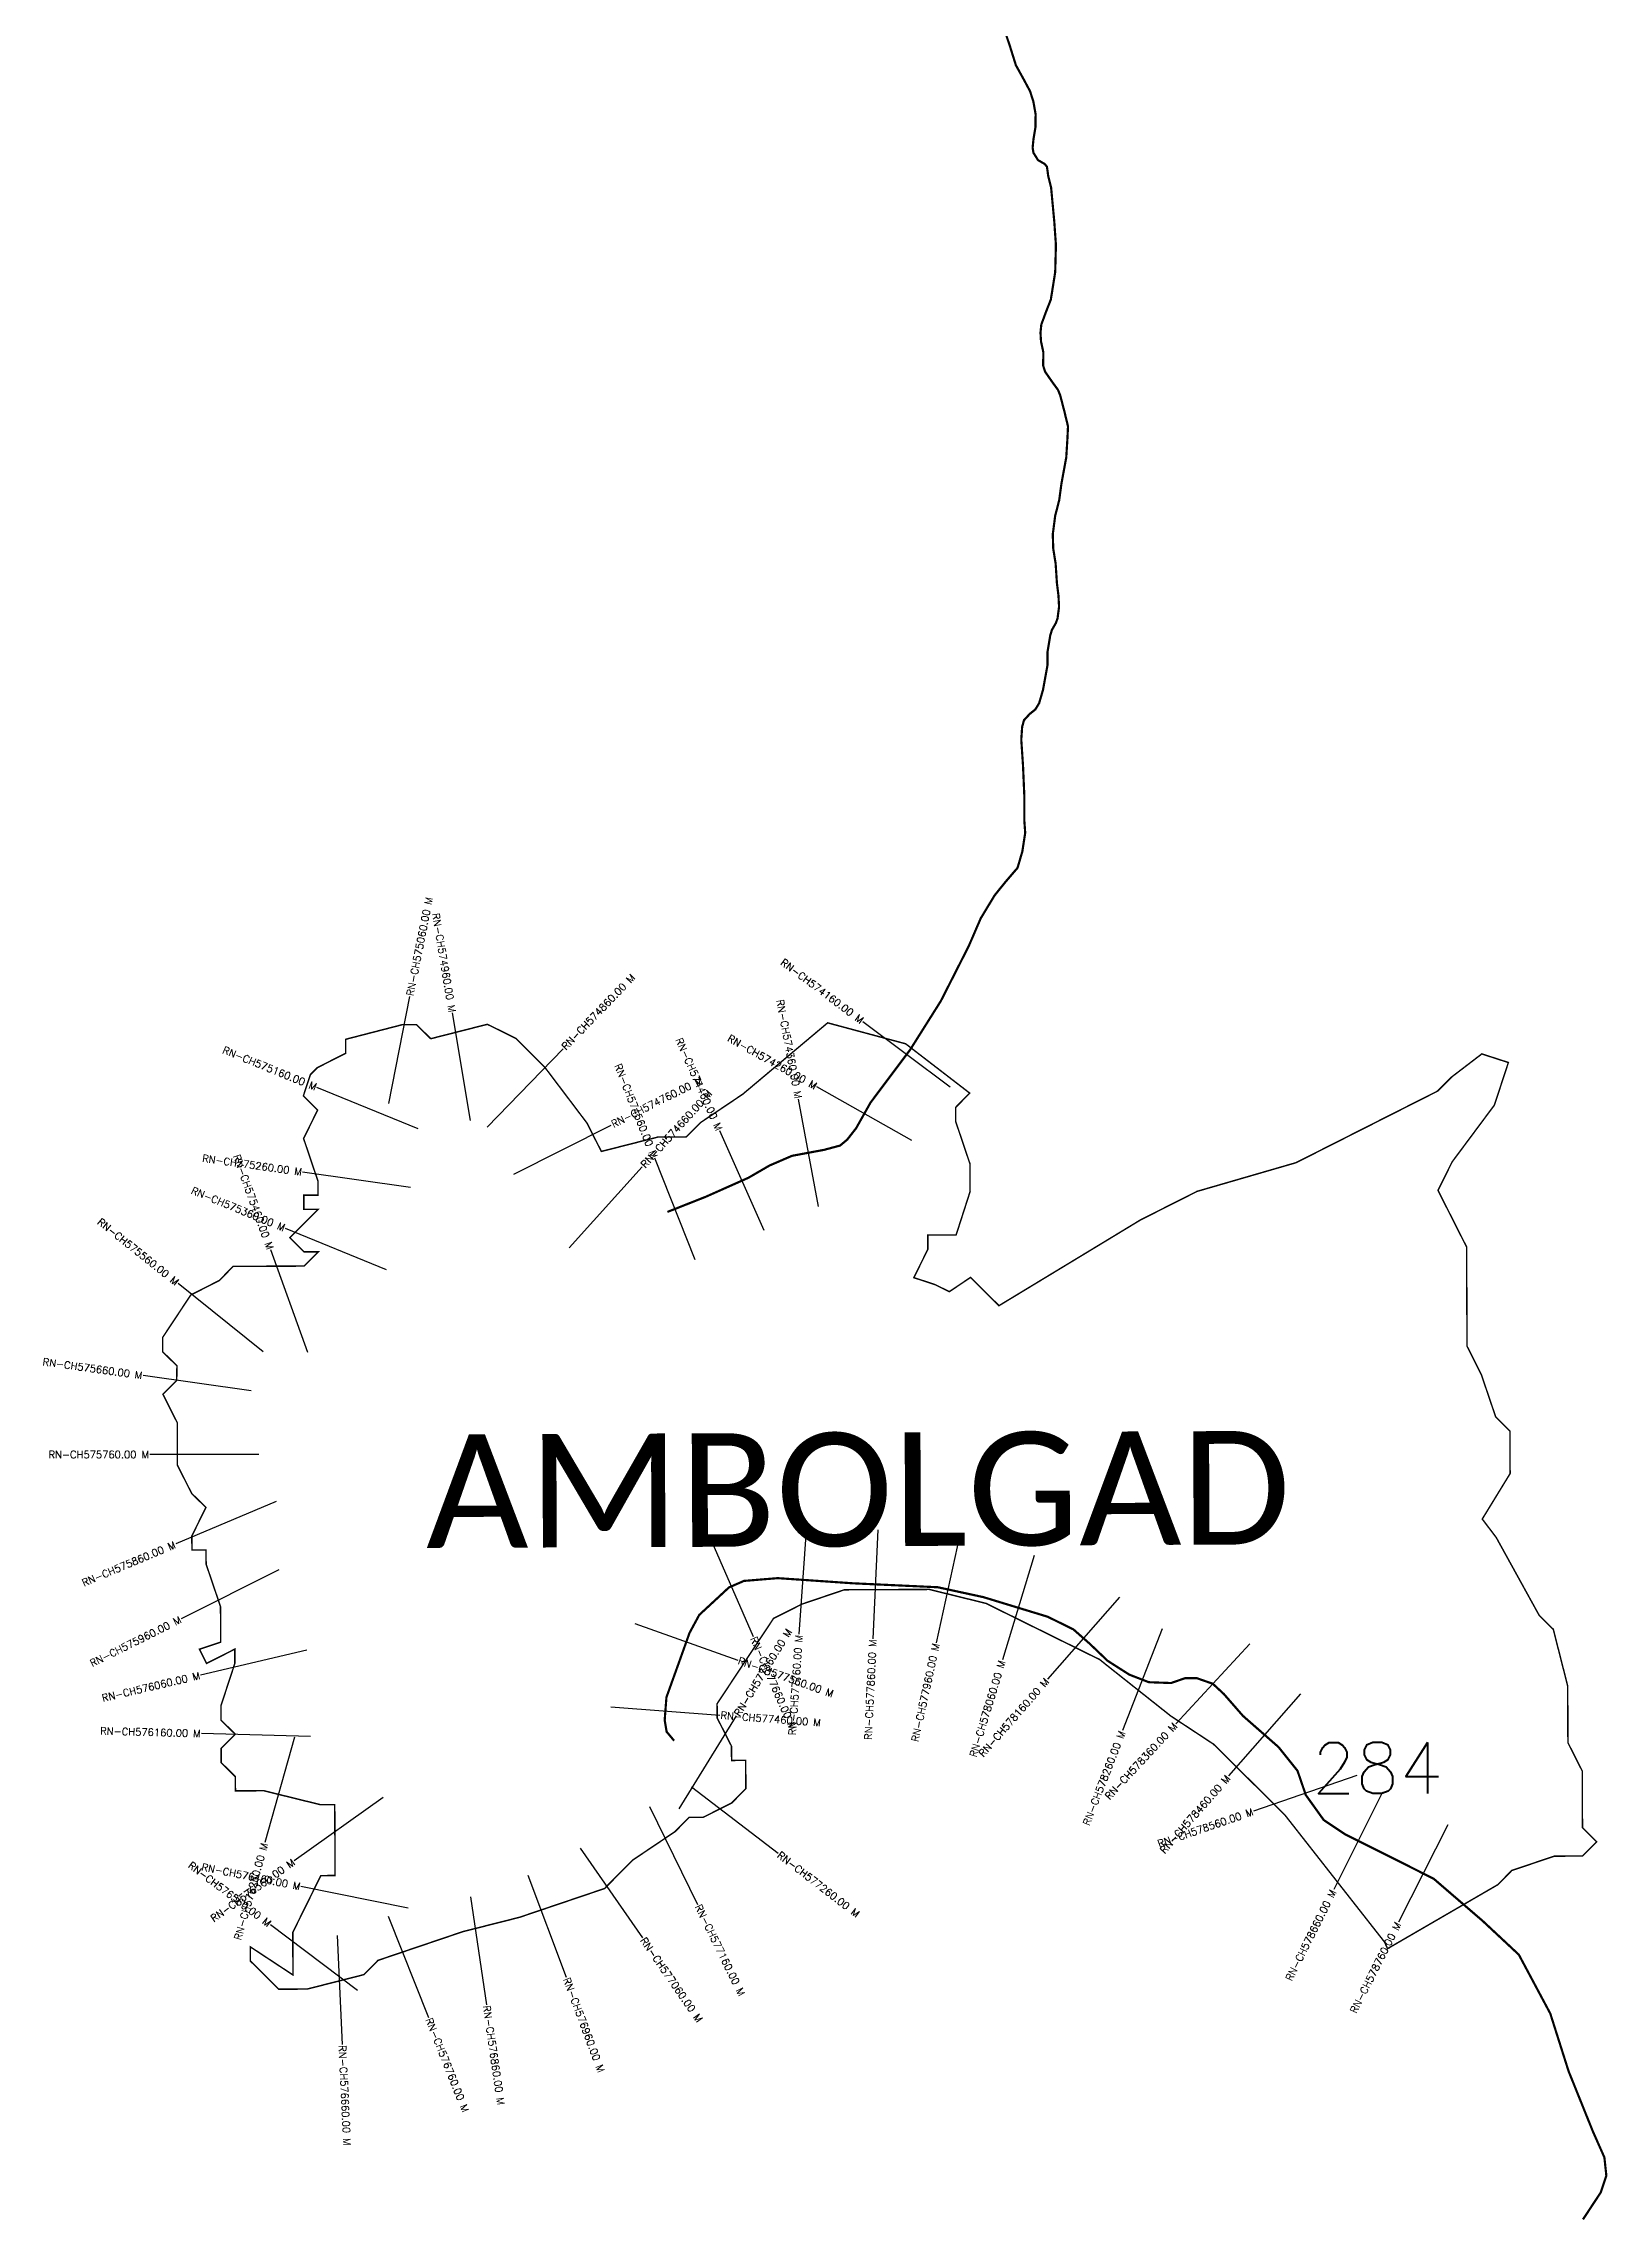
# Model space of a CAD drawing. Header units: metres. Extents: x 320866 to 323014, y 1839772 to 1845754.
# Drawn here: x 320866 to 323014, y 1839772 to 1842763 of the extents above; entities that cross this region are included whole.
import ezdxf
from ezdxf.enums import TextEntityAlignment as Align

# ---------------------------------------------------------------- set-up
doc = ezdxf.new("R2010")
doc.units = ezdxf.units.M
for name, color, linetype in [('CS', 134, 'Continuous'), ('CSMark', 6, 'Continuous'), ('NATURALLY PROTECTED', 3, 'Continuous'), ('VILLAGE NAME', 250, 'Continuous')]:
    doc.layers.add(name, color=color, linetype=linetype)
doc.styles.get("Standard").update_dxf_attribs({"font": 'simplex.shx'})

msp = doc.modelspace()

# ---------------------------------------------------------------- linework, layer by layer
at = {"color": 6, "const_width": 2, "flags": 128}
msp.add_lwpolyline([(321242, 1841356.2), (321280.9, 1841375.9), (321280.9, 1841395.1), (321358.7, 1841415.2), (321378.1, 1841415.3), (321397.7, 1841395.9), (321475.5, 1841415.7), (321514.5, 1841396.4), (321554.6, 1841356.4), (321612.4, 1841279.9), (321632.1, 1841241), (321709.9, 1841260.8), (321748.9, 1841261), (321768.3, 1841280.6), (321826.5, 1841319.8), (321943, 1841417.7), (322050.2, 1841388.9), (322138.2, 1841321.1), (322118.8, 1841301.5), (322118.9, 1841282.1), (322138.6, 1841223.7), (322138.7, 1841185.9), (322119.5, 1841126.3), (322080.6, 1841126.1), (322080.7, 1841106.6), (322061.4, 1841067.6), (322090.6, 1841058), (322110.1, 1841048.3), (322139.3, 1841067.9), (322178.4, 1841029.1), (322324.8, 1841117.8), (322372.6, 1841146.8), (322450.4, 1841186.1), (322586.6, 1841225.6), (322780.9, 1841323.9), (322800.4, 1841343.4), (322841.7, 1841375), (322878.2, 1841363.2), (322859, 1841304.7), (322800.9, 1841226.6), (322781.5, 1841187.5), (322820.8, 1841109.8), (322821.4, 1840973.4), (322841, 1840934.5), (322860.8, 1840876.2), (322880.3, 1840856.8), (322880.6, 1840798.4), (322842.3, 1840735.9), (322861.5, 1840710.6), (322920.4, 1840603.8), (322939.9, 1840584.4), (322959.7, 1840506.5), (322960, 1840428.6), (322979.7, 1840389.7), (322980, 1840311.8), (322999.6, 1840292.4), (322980.2, 1840272.9), (322941.2, 1840272.7), (322882.9, 1840253), (322863.5, 1840233.4), (322712.2, 1840145.6), (322708, 1840154.8), (322655.2, 1840222.1), (322570.9, 1840329.6), (322473.1, 1840426.6), (322414.5, 1840465.2), (322325.1, 1840536.1), (322316.8, 1840542.8), (322160.6, 1840620), (322082.6, 1840639.2), (321965.8, 1840638.7), (321907.4, 1840618.9), (321868.6, 1840599.3), (321791.1, 1840482.1), (321791.2, 1840462.6), (321810.9, 1840423.8), (321811, 1840404.2), (321830.4, 1840404.3), (321830.6, 1840365.4), (321811.2, 1840345.8), (321772.3, 1840326.2), (321752.9, 1840326.1), (321733.4, 1840306.5), (321715.6, 1840294.5), (321675.2, 1840267.3), (321636.4, 1840228.2), (321519.7, 1840188.7), (321441.9, 1840169), (321325.2, 1840129.5), (321305.8, 1840109.9), (321228, 1840090.1), (321189, 1840089.9), (321149.8, 1840128.7), (321149.8, 1840148.1), (321208.4, 1840109.5), (321208.2, 1840165.8), (321208.2, 1840168), (321246.7, 1840246), (321266.3, 1840246.1), (321265.8, 1840343.5), (321246.3, 1840343.4), (321168.3, 1840362.6), (321129.4, 1840362.4), (321129.3, 1840381.9), (321109.8, 1840401.3), (321109.7, 1840420.8), (321129.1, 1840440.3), (321109.5, 1840459.7), (321109.4, 1840479.2), (321128.6, 1840537.7), (321128.6, 1840557.2), (321089.7, 1840537.5), (321079.9, 1840557), (321109.1, 1840566.8), (321108.9, 1840615.5), (321089.1, 1840673.9), (321089, 1840693.4), (321069.6, 1840693.3), (321069.5, 1840712.7), (321088.8, 1840751.8), (321069.2, 1840771.2), (321049.6, 1840810.1), (321049.6, 1840868), (321029.7, 1840907.4), (321048.7, 1840926.5), (321049, 1840946.4), (321029.4, 1840965.8), (321029.3, 1840985.3), (321068.1, 1841043.9), (321107, 1841063.5), (321126.3, 1841083.1), (321223.7, 1841083.5), (321243.1, 1841103), (321223.6, 1841103), (321204.1, 1841122.4), (321242.9, 1841161.5), (321223.4, 1841161.5), (321223.3, 1841180.9), (321242.8, 1841181), (321242.7, 1841200.4), (321223, 1841258.8), (321242.3, 1841297.8), (321222.7, 1841317.3), (321232.3, 1841346.5), (321242, 1841356.2)], dxfattribs=at)
at = {"layer": 'CS'}
for p, q in [((321339.9, 1841306.8), (321368.8, 1841454)), ((321452.3, 1841283.3), (321427.5, 1841431.3)), ((322111.4, 1841329.2), (321991.4, 1841419.2)), ((321475.4, 1841274.2), (321579.4, 1841382.2)), ((321380.3, 1841272.3), (321241.4, 1841328.8)), ((322058.8, 1841256.2), (321928, 1841329.6)), ((321930.5, 1841165.5), (321903, 1841313)), ((321511.8, 1841209.7), (321645.8, 1841277.2)), ((321855.8, 1841132.4), (321794.8, 1841269.4)), ((321370, 1841191.6), (321221.5, 1841212.5)), ((321587.7, 1841108.6), (321688.3, 1841219.9)), ((321760.8, 1841092.2), (321705.6, 1841231.7)), ((321336.8, 1841078.2), (321198.1, 1841135.3)), ((321228.9, 1840964.6), (321177.9, 1841105.7)), ((321167.7, 1840965.8), (321050.5, 1841059.4)), ((321151, 1840912.2), (321002.4, 1840933)), ((321161.6, 1840824.5), (321011.6, 1840824.5)), ((321185.5, 1840760.1), (321047.3, 1840701.7)), ((321913.9, 1840727.2), (321903.6, 1840577.6)), ((321780.6, 1840712.1), (321840.5, 1840574.5)), ((322012.1, 1840721.1), (322005, 1840571.3)), ((322124.1, 1840712.5), (322092.2, 1840565.9)), ((322226.7, 1840685.7), (322183, 1840542.3)), ((321189, 1840666), (321054.8, 1840599)), ((322343.9, 1840628.6), (322244.9, 1840515.8)), ((321678.3, 1840592.6), (321819.6, 1840542.1)), ((322402.4, 1840585.1), (322348.2, 1840445.3)), ((321227.4, 1840555.7), (321081.4, 1840521.4)), ((322523.2, 1840564.4), (322421.2, 1840454.5)), ((322592.7, 1840495.8), (322493.8, 1840383)), ((321645.3, 1840477.8), (321794.9, 1840466.5)), ((321739, 1840337.7), (321817.6, 1840465.5)), ((321232.6, 1840437.1), (321082.6, 1840441.1)), ((321210.3, 1840436), (321169.8, 1840291.5)), ((321756.1, 1840368.1), (321874.9, 1840276.6)), ((322670.1, 1840383.4), (322528.2, 1840334.5)), ((321332.4, 1840353.3), (321210.1, 1840266.3)), ((321698.1, 1840341), (321764.3, 1840206.4)), ((322705.4, 1840360.8), (322638.2, 1840226.7)), ((322795, 1840315.8), (322727.3, 1840181.9)), ((321603.1, 1840283.6), (321688.5, 1840160.3)), ((321366.5, 1840201.4), (321219.4, 1840230.8)), ((321531.1, 1840246.8), (321583.7, 1840106.3)), ((321339, 1840190.1), (321394.5, 1840050.8)), ((321452.3, 1840217), (321474.2, 1840068.6)), ((321297.2, 1840088), (321177.4, 1840178.3)), ((321269, 1840163.7), (321276.2, 1840013.9))]:
    msp.add_line(p, q, dxfattribs=at)
at = {"layer": 'NATURALLY PROTECTED', "const_width": 3, "flags": 128}
for points in [[(322187.4, 1842777.5), (322193.4, 1842759.7), (322201.6, 1842733.5), (322212.6, 1842713.6), (322221.1, 1842697.7), (322225.6, 1842683.6), (322228.7, 1842666.2), (322228.5, 1842648.5), (322225.8, 1842632.3), (322224.6, 1842620), (322225.8, 1842613.1), (322232, 1842603.1), (322241.2, 1842597.8), (322244.3, 1842593.9), (322246.1, 1842580.7), (322250, 1842565.1), (322254.3, 1842519.1), (322256.6, 1842486.5), (322255.6, 1842449.1), (322249.6, 1842411.5), (322243, 1842394.7), (322236.5, 1842377.1), (322235.4, 1842365.9), (322236.1, 1842354.2), (322239.3, 1842339.1), (322239.1, 1842320.6), (322241.8, 1842312.3), (322250.6, 1842299.6), (322259.5, 1842287.3), (322262.5, 1842279.9), (322268.3, 1842257.5), (322273.2, 1842237.2), (322272.4, 1842220.4), (322270.8, 1842194.6), (322264.2, 1842158.8), (322261.1, 1842135.8), (322255.6, 1842114.5), (322252.3, 1842089.1), (322252.9, 1842069.4), (322256.2, 1842048.7), (322258, 1842021.4), (322260.1, 1842004.7), (322260.9, 1841989.2), (322258.8, 1841973.4), (322256.6, 1841967.2), (322251.1, 1841957.6), (322248.8, 1841950.1), (322245.1, 1841927.8), (322245.1, 1841909.5), (322238.9, 1841875.4), (322233.6, 1841857.1), (322228.3, 1841848.3), (322220.5, 1841842), (322212.7, 1841833.5), (322210.2, 1841824.3), (322209, 1841806.8), (322211.4, 1841770.9), (322213.1, 1841731.6), (322213.3, 1841693.9), (322214.4, 1841678.9), (322210.5, 1841653.3), (322203.9, 1841630.7), (322187.5, 1841611.6), (322172.4, 1841592.9), (322153.3, 1841561.3), (322136.9, 1841523.3), (322098.5, 1841447.7), (322056.1, 1841380.4), (322001.9, 1841308.1), (321982.1, 1841272.9), (321969.9, 1841257.3), (321960.1, 1841249.1), (321938.1, 1841243.2), (321894.1, 1841235), (321863.4, 1841221.8), (321834.1, 1841204.8), (321775.5, 1841178.7), (321722.9, 1841157.9)], [(321732.1, 1840431.3), (321721.8, 1840443.6), (321719.1, 1840459.5), (321721.5, 1840491), (321739.7, 1840541.6), (321753.2, 1840579.4), (321766.6, 1840604.2), (321788.8, 1840624.7), (321807.3, 1840641.9), (321828, 1840650.9), (321874.4, 1840654.7), (321978.1, 1840647.6), (322094.3, 1840642.2), (322157, 1840628.6), (322245.2, 1840601.7), (322280.6, 1840584.3), (322303, 1840564.6), (322327.5, 1840541.2), (322357.5, 1840522.1), (322384.3, 1840511.7), (322414.8, 1840510.6), (322433.9, 1840517.2), (322450.3, 1840517.2), (322472.1, 1840509.6), (322487.4, 1840495.4), (322513.6, 1840465.4), (322562.3, 1840422.7), (322588.5, 1840390), (322599.9, 1840356.7), (322624.5, 1840322.4), (322653.9, 1840302.7), (322726.2, 1840266.6), (322775.8, 1840241.5), (322842.9, 1840183.7), (322892.6, 1840137.3), (322935.8, 1840056.4), (322960.9, 1839977.3), (322994.2, 1839894.7), (323010.1, 1839858.8), (323012.8, 1839833.7), (323005.2, 1839810.8), (322980.7, 1839773.6)]]:
    msp.add_lwpolyline(points, dxfattribs=at)

# ---------------------------------------------------------------- texts
at = {"insert": (322608.2, 1840428.7), "char_height": 70, "attachment_point": 1}
msp.add_mtext_dynamic_manual_height_columns('284', width=95.172, gutter_width=1, heights=[0], dxfattribs=at)
at = {"layer": 'CSMark'}
for s, rotation, p in [('RN-CH575060.00 M', 78.8926, (321369, 1841454.9)), ('RN-CH574860.00 M', 46.0877, (321580.1, 1841383)), ('RN-CH574760.00 M', 26.7481, (321646.7, 1841277.7)), ('RN-CH574660.00 M', 47.9036, (321689, 1841220.7)), ('RN-CH577360.00 M', 58.4041, (321818.1, 1840466.3)), ('RN-CH577660.00 M', 293.5137, (321840.9, 1840573.6)), ('RN-CH577560.00 M', 340.3377, (321820.5, 1840541.8)), ('RN-CH577460.00 M', 355.6761, (321795.9, 1840466.4)), ('RN-CH577260.00 M', 322.3951, (321875.7, 1840276)), ('RN-CH577160.00 M', 296.1829, (321764.7, 1840205.5)), ('RN-CH577060.00 M', 304.7298, (321689.1, 1840159.5)), ('RN-CH576960.00 M', 290.5193, (321584, 1840105.4)), ('RN-CH576760.00 M', 291.73, (321394.9, 1840049.9)), ('RN-CH576860.00 M', 278.375, (321474.3, 1840067.6)), ('RN-CH576660.00 M', 272.7463, (321276.2, 1840012.9))]:
    msp.add_text(s, height=10, rotation=rotation, dxfattribs=at).set_placement(p, align=Align.MIDDLE_LEFT)
for s, rotation, p in [('RN-CH574960.00 M', 279.4948, (321427.3, 1841432.3)), ('RN-CH574160.00 M', 323.134, (321990.6, 1841419.8)), ('RN-CH574360.00 M', 280.5637, (321902.8, 1841314)), ('RN-CH575160.00 M', 337.8805, (321240.4, 1841329.1)), ('RN-CH574460.00 M', 294.0005, (321794.4, 1841270.3)), ('RN-CH574260.00 M', 330.714, (321927.1, 1841330.1)), ('RN-CH574560.00 M', 291.6002, (321705.2, 1841232.6)), ('RN-CH575260.00 M', 351.9915, (321220.5, 1841212.7)), ('RN-CH575460.00 M', 289.8769, (321177.5, 1841106.6)), ('RN-CH575360.00 M', 337.6456, (321197.1, 1841135.6)), ('RN-CH575560.00 M', 321.4106, (321049.7, 1841060)), ('RN-CH575660.00 M', 352.0522, (321001.4, 1840933.1)), ('RN-CH575760.00 M', 359.9969, (321010.6, 1840824.5)), ('RN-CH575860.00 M', 22.8857, (321046.4, 1840701.3)), ('RN-CH575960.00 M', 26.5286, (321053.9, 1840598.5)), ('RN-CH577760.00 M', 86.0878, (321903.6, 1840576.6)), ('RN-CH577860.00 M', 87.3133, (322005, 1840570.3)), ('RN-CH577960.00 M', 77.741, (322092, 1840564.9)), ('RN-CH576060.00 M', 13.2306, (321080.4, 1840521.2)), ('RN-CH578060.00 M', 73.0638, (322182.7, 1840541.3)), ('RN-CH578160.00 M', 48.7288, (322244.3, 1840515.1)), ('RN-CH576160.00 M', 358.4502, (321081.6, 1840441.1)), ('RN-CH578260.00 M', 68.8155, (322347.8, 1840444.4)), ('RN-CH578360.00 M', 47.1339, (322420.5, 1840453.8)), ('RN-CH578460.00 M', 48.7655, (322493.2, 1840382.2)), ('RN-CH578560.00 M', 19.0058, (322527.3, 1840334.2)), ('RN-CH576260.00 M', 74.3178, (321169.5, 1840290.6)), ('RN-CH576560.00 M', 323.0083, (321176.6, 1840178.9)), ('RN-CH576460.00 M', 348.6841, (321218.4, 1840231)), ('RN-CH576360.00 M', 35.4289, (321209.3, 1840265.7)), ('RN-CH578660.00 M', 63.4032, (322637.8, 1840225.8)), ('RN-CH578760.00 M', 63.1948, (322726.9, 1840181.1))]:
    msp.add_text(s, height=10, rotation=rotation, dxfattribs=at).set_placement(p, align=Align.MIDDLE_RIGHT)
at = {"layer": 'VILLAGE NAME', "insert": (321390.7, 1840852.1), "char_height": 155.989, "attachment_point": 1, "rotation": 0.2435}
msp.add_mtext_dynamic_manual_height_columns('{\\fCalibri|b0|i0|c0|p34;AMBOLGAD}', width=1385.684, gutter_width=779.9, heights=[0], dxfattribs=at)

doc.saveas('drawing.dxf')
